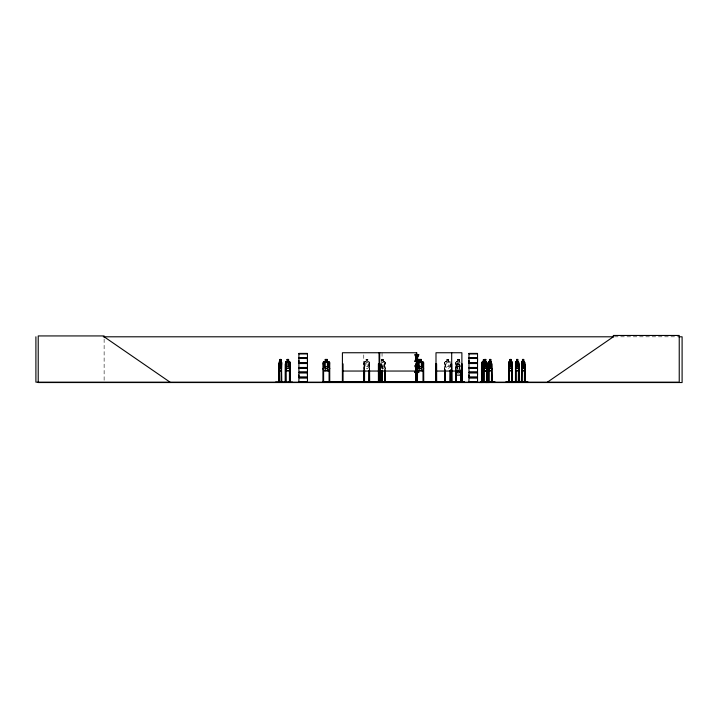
<?xml version="1.0" encoding="UTF-8"?>
<svg xmlns="http://www.w3.org/2000/svg" width="718" height="718" viewBox="0 0 718 718"><rect width="100%" height="100%" fill="white"/><g stroke="black" fill="none" stroke-linecap="round" stroke-linejoin="round"><path stroke-width="0.54" stroke-dasharray="3.59 2.69" d="M369.07 370.694L369.698 368.522M369.33 370.021L369.761 362.482L369.097 361.692L367.876 361.692M384.642 370.694L385.27 368.522M384.902 370.021L385.333 362.482L384.668 361.692L383.448 361.692L383.484 359.44L381.563 359.44L381.662 361.764L384.677 361.764L385.27 362.518L385.135 369.24M450.06 370.694L450.509 369.24M458.685 369.483C460.974 366.952 459.026 365.48 458.299 368.953L456.854 366.898L457.958 369.465M457.501 366.072L456.253 366.072L455.697 366.88L455.697 370.901L455.786 362.491L456.343 361.692L457.581 361.692M455.831 362.491L456.388 361.692M455.742 366.88L456.298 366.072M366.036 361.692L364.708 361.692L364.107 362.491L364.071 369.366M364.753 361.692L364.17 362.527L364.268 369.366M445.339 361.692L444.684 362.491L444.648 369.24M457.563 366.153L456.684 366.898L456.684 371.098M614.437 336.796L677.666 336.796M457.537 359.44L459.332 359.44L459.332 361.692L460.462 361.692M366.054 359.512L367.858 359.512M381.626 359.512L383.421 359.512M446.767 359.512L448.696 359.512M457.59 359.512L459.278 359.512M448.732 361.692L450.087 361.692L450.805 362.482M364.735 361.764L369.115 361.764M445.339 361.764L450.06 361.764M456.37 361.764L460.435 361.764M459.269 363.82L457.456 363.82L457.519 366.153M363.757 363.864L364.591 363.864L364.591 369.24M369.698 363.864L369.052 363.864L369.052 369.24M385.27 363.864L384.615 363.864L384.615 369.24M444.648 363.864L445.313 363.864L445.313 369.24M450.733 363.864L450.177 363.864L450.177 369.24M455.804 363.864L456.433 363.864L456.433 369.24M457.519 363.9L459.215 363.9L460.094 370.048M459.224 366.072L460.409 366.072M456.28 366.153L460.391 366.153M381.662 368.522L383.421 368.522L384.363 366.719L384.363 362.518L383.421 361.764M455.786 368.531L456.37 370.766M445.16 369.967L444.684 368.531L445.322 370.766M364.591 369.967L364.152 368.531L364.69 370.766M459.287 359.44L459.224 361.764L460.103 362.518L460.103 366.719L459.224 368.522L457.59 368.522L456.72 366.719L456.72 362.518L457.59 361.764L457.581 359.44M459.215 371.098L459.215 366.898L457.563 366.898L457.563 371.098M456.28 363.864L456.28 369.24M455.894 362.527L455.948 369.24M450.276 363.864L450.276 369.24M448.696 361.764L448.768 359.44L446.695 359.44L446.695 361.692L445.304 361.692L444.657 362.491L444.756 369.24M448.669 359.512L448.669 361.764L449.683 362.518L449.683 366.719L448.669 368.522L446.767 368.522L445.743 366.719L445.743 362.518L446.767 361.764L446.793 359.512M445.214 363.864L445.214 369.24M384.749 363.864L384.749 369.24M383.448 359.44L383.385 361.764M382.254 369.366L382.254 363.864L381.743 363.864L381.743 369.366M382.057 352.744L382.057 369.967M381.949 363.864L381.949 369.366M369.698 362.518L369.698 369.24M369.178 363.864L369.178 369.24M364.466 363.864L364.466 369.24M363.963 363.864L363.963 369.366M363.757 354.898L363.757 369.967M104.128 339.004L104.128 381.052M368.801 366.719L367.858 368.522L366.099 368.522L365.157 366.719L365.157 362.518L366.099 361.764L365.992 359.44L367.921 359.44L367.813 361.764L368.801 362.518L368.801 366.719M367.544 359.889L366.413 359.889L366.413 360.642L367.544 360.642L367.544 359.889M383.107 359.889L381.976 359.889L381.976 360.642L383.107 360.642L383.107 359.889M448.328 359.889L447.099 359.889L447.099 360.642L448.328 360.642L448.328 359.889M458.937 359.889L457.887 359.889L457.887 360.642L458.937 360.642L458.937 359.889M367.858 362.518L366.099 362.518L366.099 366.719L367.858 366.719L367.858 362.518M383.421 362.518L381.662 362.518L381.662 366.719L383.421 366.719L383.421 362.518M448.669 362.518L446.767 362.518L446.767 366.719L448.669 366.719L448.669 362.518M459.224 362.518L457.59 362.518L457.59 366.719L459.224 366.719L459.224 362.518M458.919 364.277L457.86 364.277L457.86 365.022L458.919 365.022L458.919 364.277"/><path stroke-width="1.08" d="M298.894 377.076L298.894 372.866L307.457 372.866L307.448 377.076L298.894 377.076L298.903 374.976M298.894 362.68L298.894 358.479L307.457 358.479L307.448 362.68L298.894 362.68L298.903 360.58M307.448 374.976L307.448 372.866M307.448 360.58L307.448 358.479M477.533 377.076L468.971 377.076L468.98 374.976M477.533 362.68L468.971 362.68L468.98 360.58M477.524 374.976L477.524 372.866M477.524 360.58L477.524 358.479M413.245 382.147L422.947 381.68M413.245 381.814L420.308 382.156L413.236 382.066M298.814 367.679L307.466 367.76M298.876 382.147L298.894 377.919L307.457 377.919L307.457 381.976L298.841 382.003M281.42 370.766L281.806 362.482L280.801 361.692M486.454 370.766L486.867 368.522L486.517 370.766L483.806 370.766L483.465 368.531L483.878 370.766M491.417 370.766L491.866 368.531M511.019 361.692L511.808 361.692L512.167 362.518L511.755 370.766L509.116 370.766L508.766 362.491L508.784 382.156M518.459 370.766L518.908 368.531M275.631 382.066L292.513 382.156M281.725 382.147L281.411 361.692M480.575 381.814L494.962 381.814M491.48 382.102L491.516 363.864L492.036 363.864L492.063 382.156M505.885 381.814L527.892 381.814M511.817 382.102L511.862 363.864L512.374 363.864L512.401 382.156M518.306 382.147L518.567 363.864L519.078 363.864L519.114 382.156M360.831 382.102L366.781 381.779L360.84 381.788M289.56 370.766L290.135 368.531M281.303 366.719L280.837 368.522L279.957 368.522L279.49 366.719L279.93 359.44L280.873 359.44L280.873 361.692M460.337 375.083L460.929 370.901M461.037 372.911L460.382 375.155L456.235 375.155L455.697 370.901M486.948 368.908L486.283 371.152L482.074 371.152L481.563 368.908M438.474 381.779L433.528 382.111M457.94 381.814L448.382 382.066L457.94 382.066M479.193 382.497L483.564 382.479M329.634 368.522L328.889 370.694L323.71 370.694M329.715 368.531L328.943 370.766L323.656 370.766L322.956 368.531M423.647 368.531L422.875 370.766L417.589 370.766M456.827 371.924L457.375 372.13L458.021 370.667M377.587 382.102L387.181 381.814L377.56 382.111M377.605 381.814L387.181 381.814M281.483 370.766L279.212 370.766L278.916 362.491L279.93 361.692M443.141 382.066L464.492 381.805L458.99 382.156M468.944 367.598L477.533 367.804M477.524 377.919L477.533 381.976L468.899 382.102M379.266 382.102L379.023 352.744M379.687 352.744L379.598 382.156L379.517 370.317M416.521 382.111L416.548 352.744M416.763 382.102L416.763 352.744M418.244 354.665L416.602 357.304L417.741 354.665L418.926 354.665L417.454 357.977L418.926 361.378L417.705 361.378L416.557 358.686L418.208 361.378M416.978 367.562L417.741 365.803L418.926 365.803L417.454 369.106L418.926 372.507L417.705 372.507L416.557 369.824L415.39 372.507M418.244 365.803L417.104 368.433L415.973 365.803L414.762 365.803L416.216 369.151L414.717 372.507L415.893 372.507L417.059 369.824L418.208 372.507M415.39 361.378L416.557 358.686M417.059 358.686L415.893 361.378L414.717 361.378L416.216 358.022L414.762 354.665L415.973 354.665L417.104 357.304M415.219 361.378L416.718 358.022L415.264 354.665M418.423 361.378L416.952 357.977L418.423 354.665M415.219 372.507L416.718 369.151L415.264 365.803M417.32 368.28L418.423 365.803M488.473 382.156L488.42 362.491L489.613 361.692M488.527 362.527L488.859 361.764M509.188 361.692L508.802 362.527L509.125 361.692L509.96 361.692M516.628 361.764L516.071 362.518L516.071 366.719L516.628 368.522L517.687 368.522L518.243 366.719L517.786 359.44L516.592 359.44L516.592 361.692L515.829 361.692L515.506 362.527L515.47 382.147M515.892 361.692L515.569 368.522M521.762 370.766L521.78 361.692M521.403 382.156L521.789 361.764M460.094 371.098L459.215 372.902L457.563 372.902L456.684 371.098M286.042 361.692L285.504 362.491L286.024 370.766M482.137 362.069L481.518 362.877L481.527 382.541M509.933 361.764L509.367 362.518L509.367 382.102M483.42 359.897L483.42 362.15L482.478 362.895L482.478 367.095L483.376 368.899M468.917 382.012L468.971 377.919L477.533 377.919M547.421 382.156L613.334 336.796L613.334 335.459L679.237 335.459L679.237 382.156L35.9 382.156L35.9 336.796M325.281 361.764L324.159 362.518L324.159 366.719L325.281 368.522L327.381 368.522L328.512 366.719L328.512 362.518L327.381 361.764M419.222 361.764L418.091 362.518L418.091 366.719L419.222 368.522L421.322 368.522L422.444 366.719L422.444 362.518L421.322 361.764L421.322 359.512L419.222 359.512M103.284 336.796L613.675 336.796M678.734 336.796L682.1 336.796L682.1 382.541L38.216 382.541L38.216 335.934L104.128 335.934L104.128 336.796L170.031 382.156M298.894 353.409L307.466 353.409M468.962 353.409L477.533 353.409M298.903 353.83L307.448 353.83M468.98 353.83L477.524 353.83M477.533 357.636L468.971 357.636L468.971 353.579L477.533 353.561L477.524 357.636M298.841 357.923L307.519 357.923M416.952 357.977L417.454 357.977M468.908 357.923L477.587 357.923M416.216 358.022L416.718 358.022M298.841 358.183L307.519 358.183M468.908 358.183L477.587 358.183M288.609 359.44L287.029 359.44L287.137 361.764L286.374 362.518L286.374 366.719L287.137 368.522L288.555 368.522L289.318 366.719L288.555 359.44M485.781 359.44L484.587 359.44L484.587 361.692M491.471 361.692L490.672 361.692L490.735 359.44L489.55 359.44L489.021 366.719L489.586 368.522L490.636 368.522L491.202 366.719L491.202 362.518L490.636 361.764M279.894 359.512L280.837 359.512M287.074 359.512L288.555 359.512M325.281 359.512L327.381 359.512M484.623 359.512L485.745 359.512M489.586 359.512L490.699 359.512M509.933 359.512L511.045 359.512M516.628 359.512L517.75 359.512M522.516 359.512L523.628 359.512M484.749 360.274L483.672 360.274L483.672 361.019L484.749 361.019L484.812 359.889M484.812 360.642L485.485 360.642L485.485 359.889L483.313 359.817L483.376 362.15M285.988 361.692L287.083 361.692M288.555 361.692L289.596 361.692L290.135 362.482L290.027 382.156M325.281 361.692L323.674 361.692L322.956 362.491L322.929 382.156M327.381 361.692L328.916 361.692L329.715 362.482L329.75 382.156M419.222 361.692L417.607 361.692L416.898 362.491L416.97 366.521M421.322 361.692L422.857 361.692L423.647 362.482L423.737 381.814M484.65 361.692L483.824 361.692L483.501 362.527L483.51 382.156M485.718 361.692L486.508 361.692M517.723 361.692L518.908 362.482L518.908 382.156M521.708 361.692L522.542 361.692M523.601 361.692L524.795 362.482L524.759 382.156M279.23 361.764L281.465 361.764M286.006 361.764L289.578 361.764M323.71 361.764L328.889 361.764L329.634 362.518M417.643 361.764L422.821 361.764M483.833 361.764L486.49 361.764M488.796 361.764L491.453 361.764M509.143 361.764L511.79 361.764M515.847 361.764L518.495 361.764M521.726 361.764L524.382 361.764M482.092 362.069L485.045 362.15M486.319 362.069L486.948 362.868M290.081 362.482L289.542 361.692M483.465 362.491L483.564 368.522M486.445 361.692L486.948 382.541M488.42 362.491L488.77 370.766L491.48 370.766M512.14 362.482L512.167 382.156M524.795 362.482L524.328 361.692M325.281 362.518L327.381 362.518M419.222 362.518L421.322 362.518M298.841 362.976L307.519 362.976M468.908 362.976L477.587 362.976M298.841 363.236L307.519 363.236M468.908 363.236L477.587 363.236M477.533 363.532L468.971 363.532L468.971 367.58L477.533 367.589M281.232 363.864L281.707 363.864M289.435 363.864L290.027 363.864M322.983 363.864L323.603 363.864L323.603 382.156M329.706 363.864L329.086 363.864L329.086 382.156L329.015 381.491L329.777 381.491M342.423 363.864L343.051 363.864L343.051 382.156L343.114 381.491M379.023 363.864L378.404 363.864L378.404 382.156M379.687 363.864L380.316 363.864L380.226 382.156M416.287 363.864L415.668 363.864L415.74 382.156M416.548 363.864L417.544 363.864L417.463 382.156M423.638 363.864L423.019 363.864L423.019 382.156M435.997 363.864L436.607 363.864L436.652 382.156M451.694 363.864L451.936 382.156M483.51 363.864L484.022 363.864M488.464 363.864L488.985 363.864M508.811 363.864L509.322 363.864M515.515 363.864L516.027 363.864M521.394 363.864L521.914 363.864M481.527 364.241L482.164 364.241L482.083 382.541M486.391 364.241L487.028 364.241M325.281 366.719L327.381 366.719M419.222 366.719L421.322 366.719M298.903 367.472L307.448 367.472L307.448 363.532L298.894 363.532L298.894 367.58L307.466 367.58M468.98 367.472L477.524 367.472M298.903 368.217L307.448 368.217M468.98 368.217L477.524 368.217M515.47 368.531L515.883 370.766L518.522 370.766M524.795 368.531L524.346 370.766L521.699 370.766M416.216 369.151L416.718 369.151M279.23 370.694L281.465 370.694M286.006 370.694L289.578 370.694M417.643 370.694L422.821 370.694M483.833 370.694L486.49 370.694M488.796 370.694L491.453 370.694M509.143 370.694L511.79 370.694M515.847 370.694L518.495 370.694M521.726 370.694L524.382 370.694M285.97 370.766L289.614 370.766M342.423 371.044L416.287 371.044M435.997 371.044L461.88 371.044M477.533 372.023L468.971 372.023L468.971 367.975L477.533 367.948L477.524 372.023M298.841 372.319L307.519 372.319M468.908 372.319L477.587 372.319M298.841 372.579L307.519 372.579M468.908 372.579L477.587 372.579M298.841 377.363L307.519 377.363M468.908 377.363L477.587 377.363M298.841 377.623L307.519 377.623M468.908 377.623L477.587 377.623M278.629 381.491L279.221 381.491M281.178 381.491L281.77 381.491M285.252 381.491L285.952 381.491M290.09 381.491L289.39 381.491L289.39 382.156M322.912 381.491L323.674 381.491L323.674 382.156M483.447 381.491L484.085 381.491M486.499 381.491L487.127 381.491M488.411 381.491L489.039 381.491M491.462 381.491L492.09 381.491M508.757 381.491L509.385 381.491M511.799 381.491L512.437 381.491M515.461 381.491L516.089 381.491M519.141 381.491L518.504 381.491L518.495 382.156M521.968 381.491L521.34 381.491L521.358 382.156M524.391 381.491L525.02 381.491L525.002 382.156M323.674 381.68L329.015 381.68M371.61 381.814L360.858 382.156M298.903 381.859L307.448 381.859M459.035 381.814L464.492 381.805M468.98 381.859L477.524 381.859M485.027 382.497L489.38 382.506M330.101 382.111L330.19 381.59L464.142 381.59L464.142 382.156M385.198 382.111L385.27 370.317M521.95 382.066L521.914 370.317M516.071 382.102L516.027 370.317M489.03 382.102L488.985 369.24M484.067 382.102L484.022 368.163M485.673 361.764L486.239 362.518L486.239 366.719L485.673 368.522L484.623 368.522L484.067 362.518L484.65 359.44M518.45 361.692L518.737 382.156M511.808 361.692L512.203 362.482M491.399 361.692L491.866 382.156M491.39 361.764L491.686 382.156M458.64 370.667L459.305 372.13L459.816 371.924M417.32 369.958L418.423 372.507M415.848 355.545L416.602 357.304M415.48 365.803L416.225 367.562M416.431 382.066L416.521 381.491M509.367 366.719L509.933 368.522L510.983 368.522L511.539 366.719L511.019 359.44M481.625 368.899L482.164 371.08M455.795 372.902L456.325 375.083M385.342 382.12L385.324 381.491M285.611 368.522L286.069 370.694M278.674 382.12L278.683 363.864L279.158 363.864L279.194 382.156M508.802 368.522L509.179 370.766M488.527 368.522L488.832 370.766M524.966 382.156L524.966 363.864L524.445 363.864L524.436 382.156M524.652 363.864L524.616 382.156M523.664 361.692L523.664 359.44L522.48 359.44L521.95 366.719L522.516 368.522L523.566 368.522L524.131 366.719L523.601 359.44M521.708 363.864L521.744 382.156M521.6 363.864L521.6 382.156M516.664 359.44L516.7 361.764M515.856 381.491L515.856 382.156M515.721 363.864L515.73 382.156L515.686 381.491M512.069 370.317L512.033 382.156M511.081 361.692L511.081 359.44L509.888 359.44L509.995 361.764M509.152 381.491L509.152 382.156L509.116 363.864M490.672 359.44L490.699 361.764M488.814 381.491L488.814 382.156M488.779 363.864L488.68 382.156M487.091 382.541L487.073 363.864L486.553 363.864L486.642 382.541M486.84 362.482L486.813 382.541M486.535 364.241L486.481 382.541M486.337 381.877L486.337 382.541M485.718 359.44L485.745 361.764M483.851 381.491L483.851 382.156M483.815 363.864L483.717 382.156M483.681 381.491L483.618 382.541M483.376 362.895L483.376 367.095M482.227 381.877L482.227 382.541M482.02 364.241L481.949 382.541M481.778 381.877L481.778 382.541M481.625 362.904L481.67 382.541M477.524 362.68L477.533 358.479L468.971 358.479L468.971 362.68M477.524 363.532L477.533 367.58M477.524 377.076L477.533 372.866L468.971 372.866L468.971 377.076M462.948 381.59L462.948 382.156M462.096 382.156L462.051 363.864L461.441 363.864L461.441 382.156L461.396 381.491M461.925 382.156L461.88 352.744L435.997 352.744L435.997 382.156L435.952 381.491M461.773 381.491L461.8 382.156M461.611 363.864L461.566 382.156M461.171 370.317L461.225 382.156M461.019 370.317L461.082 382.156M460.92 381.491L460.947 382.156M460.696 370.317L460.794 382.156M460.543 370.317L460.633 382.156M460.489 381.491L460.489 382.156M456.486 381.491L456.486 382.156M456.433 374.625L456.334 382.156M456.28 370.317L456.28 382.156M456.029 381.491L456.056 382.156M455.948 370.317L455.894 382.156M455.804 370.317L455.831 382.156M452.008 381.491L452.008 382.156M451.694 352.744L451.694 382.156L451.631 381.491M450.841 370.317L450.805 382.156M450.733 370.317L450.653 382.156M450.374 381.491L450.357 382.156M450.276 370.317L450.213 382.156M450.177 370.317L450.114 382.156M445.313 370.317L445.375 382.156M445.214 370.317L445.115 382.156M444.846 381.491L444.837 382.156M444.756 370.317L444.684 382.156M444.648 370.317L444.648 382.156M436.84 381.59L436.84 382.156M436.436 363.864L436.481 382.156M436.338 381.491L436.356 382.156M436.167 363.864L436.167 382.156M435.646 381.59L435.646 382.156M434.704 381.59L434.704 382.156M422.947 381.491L422.947 382.156M421.322 370.766L421.394 359.44L419.141 359.44L419.222 370.766M417.607 381.491L417.616 382.156M417.346 381.59L417.346 382.156M417.203 381.59L417.203 382.156M417.005 363.864L416.996 368.271M416.996 370.47L416.996 382.156M416.925 371.394L416.871 382.156M416.386 382.156L416.287 352.744L342.423 352.744L342.378 382.156M416.216 381.491L416.216 382.156M415.875 381.59L415.875 382.156M415.596 381.491L415.596 382.156M385.036 381.491L385.054 382.156M384.848 381.491L384.83 382.156M384.749 370.317L384.686 382.156M384.615 370.317L384.561 382.156M382.29 381.491L382.281 382.156M382.254 370.47L382.254 382.156M382.039 382.156L382.057 370.47L381.913 382.156M381.743 370.47L381.707 382.156M380.378 381.491L380.387 382.156M380.163 370.317L380.091 382.156M380.028 370.317L379.93 382.156M379.759 381.491L379.768 382.156M378.951 381.491L378.951 382.156M378.332 381.491L378.332 382.156M371.143 381.59L371.143 382.156M370.479 381.59L370.479 382.156M369.761 381.491L369.761 382.156M369.564 370.317L369.68 382.156M369.492 381.491L369.465 382.156M369.276 381.491L369.276 382.156M369.178 370.317L369.124 382.156M369.052 370.317L368.989 382.156M364.654 381.491L364.654 382.156M364.591 370.317L364.52 382.156M364.466 370.317L364.385 382.156M364.268 370.47L364.313 382.156M364.08 370.317L364.152 382.156M363.945 370.317L364.017 382.156M363.757 370.47L363.757 382.156L363.73 381.491M342.495 381.491L342.504 382.156M331.528 381.59L331.528 382.156M330.854 381.59L330.854 382.156M327.381 370.766L327.462 359.44L325.209 359.44L325.281 370.766M323.055 381.491L323.055 382.156M289.857 363.864L289.857 382.156M289.713 381.491L289.785 382.156M289.614 363.864L289.56 382.156M289.435 370.317L289.435 382.156M285.944 382.156L285.89 363.864L285.297 363.864L285.297 382.156M285.719 370.317L285.764 382.156M285.549 381.491L285.576 382.156M285.477 363.864L285.423 382.156M281.519 382.156L281.492 363.864L281.42 382.156M281.205 382.156L281.303 362.518L280.801 359.44M278.943 370.317L278.979 382.156M278.898 363.864L278.898 382.156M307.466 353.579L298.894 353.579L298.903 357.636L307.457 357.636L307.457 353.579M280.684 359.889L280.119 359.889L280.119 360.642L280.684 360.642L280.684 359.889M288.304 359.889L287.388 359.889L287.388 360.642L288.304 360.642L288.304 359.889M327.013 359.889L325.658 359.889L325.658 360.642L327.013 360.642L327.013 359.889M420.945 359.889L419.599 359.889L419.599 360.642L420.945 360.642L420.945 359.889M490.448 359.889L489.775 359.889L489.775 360.642L490.448 360.642L490.448 359.889M510.794 359.889L510.112 359.889L510.112 360.642L510.794 360.642L510.794 359.889M517.499 359.889L516.816 359.889L516.816 360.642L517.499 360.642L517.499 359.889M523.377 359.889L522.704 359.889L522.704 360.642L523.377 360.642L523.377 359.889M280.837 362.518L279.957 362.518L279.957 366.719L280.837 366.719L280.837 362.518M288.555 362.518L287.137 362.518L287.137 366.719L288.555 366.719L288.555 362.518M485.673 362.518L484.623 362.518L484.623 366.719L485.673 366.719L485.673 362.518M490.636 362.518L489.586 362.518L489.586 366.719L490.636 366.719L490.636 362.518M510.983 362.518L509.933 362.518L509.933 366.719L510.983 366.719L510.983 362.518M517.687 362.518L516.628 362.518L516.628 366.719L517.687 366.719L517.687 362.518M523.566 362.518L522.516 362.518L522.516 366.719L523.566 366.719L523.566 362.518M307.466 367.975L298.894 367.975L298.903 372.023L307.457 372.023L307.457 367.975"/></g></svg>
